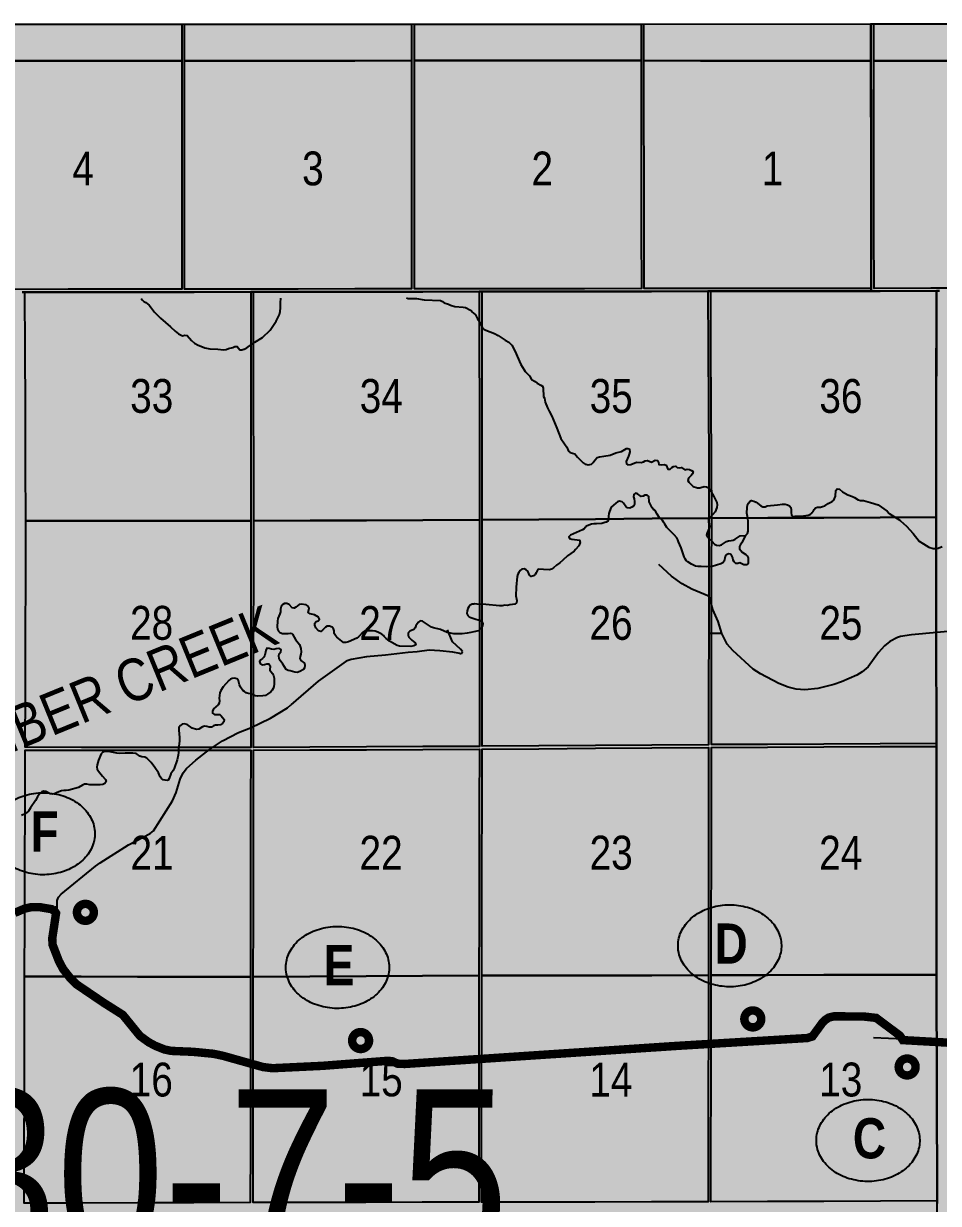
# Model space of a CAD drawing. Extents: x 639460 to 650829, y 5702863 to 5715975.
# Drawn here: x 645636.7 to 645853.1, y 5712644.2 to 5712923.3 of the extents above; entities that cross this region are included whole.
import ezdxf
from ezdxf.enums import TextEntityAlignment as Align

# ---------------------------------------------------------------- set-up
doc = ezdxf.new("R2010")
doc.units = 0
doc.header["$LTSCALE"] = 5
doc.linetypes.add('DASHED2', pattern=[9.525, 6.35, -3.175])
for name, color, linetype in [('P-PROPOSED', 10, 'Continuous'), ('Quarters', 8, 'Continuous'), ('RoadSeg', 57, 'DASHED2'), ('ROUTE MAP BUBBLES', 7, 'Continuous'), ('ROUTE MAP DOTS', 7, 'Continuous'), ('T-WATER', 160, 'Continuous'), ('T-WATER-T', 170, 'Continuous')]:
    doc.layers.add(name, color=color, linetype=linetype)
doc.layers.add('ROUTE-MAP-BACKGROUND-H', color=7, linetype='Continuous', true_color=0xf0ebff)
doc.styles.add('120', font='ARIALN.TTF', dxfattribs={"height": 13})
doc.styles.add('BOLD', font='ARIALNB.TTF')
doc.styles.add('TXT', font='ARIALN.TTF', dxfattribs={"height": 0.2})

# ---------------------------------------------------------------- blocks, each defined once
blk = doc.blocks.new('AA')
at = {"const_width": 4}
blk.add_lwpolyline([(-1, 0, 1), (1, 0, 1)], format="xyb", close=True, dxfattribs=at)
blk.add_circle((0, 0), 2)
blk = doc.blocks.new('Route_Letters')
h = blk.add_hatch(color=255)
h.dxf.hatch_style = 1
edge = h.paths.add_edge_path()
edge.add_ellipse((-0.12, 0.46), major_axis=(-11.97, 0), ratio=0.789318, start_angle=0, end_angle=360)
at = {"color": 5}
blk.add_open_spline([(-12.34, 0.46), (-12.34, -0.25), (-12.24, -0.97), (-11.72, -2.79), (-11.14, -3.88), (-9.56, -5.81), (-8.54, -6.66), (-6.22, -8.02), (-4.9, -8.54), (-2.12, -9.17), (-0.66, -9.3), (2.22, -9.13), (3.64, -8.84), (6.27, -7.89), (7.48, -7.22), (9.54, -5.6), (10.38, -4.64), (11.6, -2.54), (11.97, -1.4), (12.18, 0.91), (12.02, 2.08), (11.2, 4.3), (10.54, 5.35), (8.8, 7.2), (7.72, 7.99), (5.29, 9.24), (3.93, 9.68), (1.11, 10.18), (-0.35, 10.23), (-3.22, 9.91), (-4.61, 9.55), (-7.16, 8.47), (-8.32, 7.75), (-10.24, 6.02), (-11, 5.02), (-12.05, 2.86), (-12.32, 1.7), (-12.34, 0.52), (-12.34, 0.49), (-12.34, 0.46)], degree=3, knots=[0, 0, 0, 0, 0.219529, 0.219529, 0.575727, 0.575727, 0.931924, 0.931924, 1.288121, 1.288121, 1.644318, 1.644318, 2.000515, 2.000515, 2.356712, 2.356712, 2.712909, 2.712909, 3.069107, 3.069107, 3.425304, 3.425304, 3.781501, 3.781501, 4.137698, 4.137698, 4.493895, 4.493895, 4.850092, 4.850092, 5.20629, 5.20629, 5.562487, 5.562487, 5.918684, 5.918684, 6.274881, 6.274881, 6.283185, 6.283185, 6.283185, 6.283185], dxfattribs=at)
at = {"color": 14, "style": 'BOLD'}
blk.add_attdef('A', text='', height=9.5, dxfattribs=at).set_placement((0.22, 0.98), align=Align.MIDDLE)

msp = doc.modelspace()

# ---------------------------------------------------------------- hatches: boundary and pattern name
at = {"layer": 'ROUTE-MAP-BACKGROUND-H'}
h = msp.add_hatch(color=256, dxfattribs=at)
h.dxf.hatch_style = 1
h.paths.add_polyline_path([(644722.08, 5712923.1), (644716.33, 5711989.96), (646823.87, 5711989.96), (646818.02, 5712923.32)])

# ---------------------------------------------------------------- linework, layer by layer
at = {"layer": 'P-PROPOSED', "color": 90, "const_width": 2, "flags": 128}
msp.add_lwpolyline([(645862.68, 5712681.77), (645844.69, 5712682.79), (645843.99, 5712683.85), (645838.38, 5712688.04), (645835.66, 5712688.35), (645828.46, 5712688.43), (645827.19, 5712688.13), (645826.41, 5712687.62), (645825.62, 5712686.84), (645823.29, 5712683.65), (645822.08, 5712683.28), (645791.05, 5712681.41), (645726.79, 5712677.14), (645725.13, 5712677.22), (645723.88, 5712677.79), (645722.82, 5712677.89), (645707.33, 5712676.7), (645695.58, 5712676.14), (645693.33, 5712676.41), (645683.81, 5712679.08), (645681.59, 5712679.55), (645676.74, 5712680.02), (645671.55, 5712680.24), (645669.96, 5712680.58), (645667.79, 5712681.45), (645666.25, 5712682.29), (645664.19, 5712683.78), (645660.36, 5712688.49), (645660.14, 5712688.76), (645655.56, 5712691.66), (645649.25, 5712695.94), (645647.76, 5712697.38), (645646.02, 5712699.6), (645645.01, 5712701.49), (645643.53, 5712705.33), (645643.44, 5712706.83), (645644.34, 5712712.81), (645644.02, 5712713.28), (645643.3, 5712713.77), (645640.48, 5712714.25), (645638.45, 5712714.24), (645636.88, 5712713.89), (645634.55, 5712712.89)], dxfattribs=at)
at = {"layer": 'Quarters'}
for points in [[(645510.9, 5712923.18), (645837.14, 5712923.22), (645837.15, 5712914.52), (645837.17, 5712887.74), (645837.2, 5712860.66), (645837.2, 5712860.03), (645837.2, 5712860.03), (645825.96, 5712860.01), (645799.24, 5712859.97), (645798.58, 5712859.97), (645771.86, 5712859.93), (645745.15, 5712859.89), (645744.48, 5712859.89), (645717.77, 5712859.85), (645691.05, 5712859.81), (645690.39, 5712859.81), (645663.67, 5712859.77), (645636.96, 5712859.73), (645636.29, 5712859.73)], [(645853.34, 5712860.06), (645852.67, 5712860.05), (645837.2, 5712860.03), (645837.2, 5712860.66), (645837.17, 5712887.74), (645837.15, 5712914.52), (645837.14, 5712923.22), (646163.5, 5712923.25)], [(645636.29, 5712859.73), (645636.96, 5712859.73), (645663.67, 5712859.77), (645690.39, 5712859.81), (645691.05, 5712859.81), (645717.77, 5712859.85), (645744.48, 5712859.89), (645745.15, 5712859.89), (645771.86, 5712859.93), (645798.58, 5712859.97), (645799.24, 5712859.97), (645825.96, 5712860.01), (645837.2, 5712860.03), (645852.67, 5712860.05), (645852.61, 5712833.13), (645852.56, 5712806.5), (645852.59, 5712779.75), (645852.63, 5712752.97), (645852.63, 5712752.3), (645852.65, 5712725.28), (645852.67, 5712698.27), (645852.72, 5712671.52), (645852.78, 5712644.76), (645852.78, 5712644.09)], [(645853.35, 5712536.34), (645852.68, 5712536.34), (645852.68, 5712537.01), (645852.7, 5712563.78), (645852.72, 5712590.55), (645852.75, 5712617.32), (645852.78, 5712644.09), (645852.78, 5712644.76), (645852.72, 5712671.52), (645852.67, 5712698.27), (645852.65, 5712725.28), (645852.63, 5712752.3), (645852.63, 5712752.97), (645852.59, 5712779.75), (645852.56, 5712806.5), (645852.61, 5712833.13), (645852.67, 5712860.05), (645853.34, 5712860.06)]]:
    msp.add_lwpolyline(points, dxfattribs=at)
for points in [[(645633.79, 5712914.54), (645620.36, 5712914.55), (645620.36, 5712923.19), (645674.07, 5712923.2), (645674.07, 5712914.52), (645660.64, 5712914.52), (645647.22, 5712914.53), (645633.79, 5712914.54)], [(645688.17, 5712914.52), (645674.74, 5712914.52), (645674.74, 5712923.2), (645728.46, 5712923.2), (645728.46, 5712914.55), (645715.03, 5712914.54), (645701.6, 5712914.53), (645688.17, 5712914.52)], [(645742.53, 5712914.55), (645729.13, 5712914.55), (645729.13, 5712923.2), (645782.74, 5712923.21), (645782.75, 5712914.55), (645769.34, 5712914.55), (645755.94, 5712914.55), (645742.53, 5712914.55)], [(645796.85, 5712914.54), (645783.42, 5712914.55), (645783.41, 5712923.21), (645837.14, 5712923.22), (645837.15, 5712914.52), (645823.71, 5712914.52), (645810.28, 5712914.53), (645796.85, 5712914.54)], [(645851.21, 5712914.52), (645837.82, 5712914.52), (645837.81, 5712923.22), (645891.38, 5712923.22), (645891.38, 5712914.53), (645877.99, 5712914.52), (645864.6, 5712914.52), (645851.21, 5712914.52)], [(645633.81, 5712860.43), (645620.39, 5712860.41), (645620.38, 5712874.07), (645620.38, 5712887.73), (645620.37, 5712901.14), (645620.36, 5712914.55), (645633.79, 5712914.54), (645647.22, 5712914.53), (645660.64, 5712914.52), (645674.07, 5712914.52), (645674.07, 5712901.11), (645674.08, 5712887.7), (645674.08, 5712874.09), (645674.09, 5712860.47), (645660.66, 5712860.46), (645647.24, 5712860.44), (645633.81, 5712860.43)], [(645688.19, 5712860.49), (645674.76, 5712860.47), (645674.75, 5712874.09), (645674.75, 5712887.7), (645674.74, 5712901.11), (645674.74, 5712914.52), (645688.17, 5712914.52), (645701.6, 5712914.53), (645715.03, 5712914.54), (645728.46, 5712914.55), (645728.46, 5712901.14), (645728.46, 5712887.73), (645728.46, 5712874.13), (645728.46, 5712860.54), (645715.04, 5712860.52), (645701.61, 5712860.51), (645688.19, 5712860.49)], [(645742.56, 5712860.55), (645729.13, 5712860.54), (645729.13, 5712874.13), (645729.13, 5712887.73), (645729.13, 5712901.14), (645729.13, 5712914.55), (645742.53, 5712914.55), (645755.94, 5712914.55), (645769.34, 5712914.55), (645782.75, 5712914.55), (645782.77, 5712901.14), (645782.79, 5712887.74), (645782.81, 5712874.17), (645782.83, 5712860.6), (645769.41, 5712860.58), (645755.98, 5712860.57), (645742.56, 5712860.55)], [(645796.93, 5712860.62), (645783.5, 5712860.6), (645783.48, 5712874.17), (645783.46, 5712887.74), (645783.44, 5712901.14), (645783.42, 5712914.55), (645796.85, 5712914.54), (645810.28, 5712914.53), (645823.71, 5712914.52), (645837.15, 5712914.52), (645837.16, 5712901.13), (645837.17, 5712887.74), (645837.19, 5712874.2), (645837.2, 5712860.66), (645823.78, 5712860.65), (645810.35, 5712860.63), (645796.93, 5712860.62)], [(645851.31, 5712860.68), (645837.87, 5712860.66), (645837.86, 5712874.2), (645837.84, 5712887.74), (645837.83, 5712901.13), (645837.82, 5712914.52), (645851.21, 5712914.52), (645864.6, 5712914.52), (645877.99, 5712914.52), (645891.38, 5712914.53), (645891.44, 5712901.15), (645891.5, 5712887.77), (645891.55, 5712874.25), (645891.61, 5712860.72), (645878.18, 5712860.71), (645864.74, 5712860.69), (645851.31, 5712860.68)], [(645650.52, 5712805.64), (645637.21, 5712805.64), (645637.15, 5712819.03), (645637.09, 5712832.43), (645637.02, 5712846.08), (645636.96, 5712859.73), (645650.32, 5712859.75), (645663.67, 5712859.77), (645677.03, 5712859.79), (645690.39, 5712859.81), (645690.4, 5712846.13), (645690.41, 5712832.45), (645690.43, 5712819.05), (645690.44, 5712805.65), (645677.13, 5712805.65), (645663.83, 5712805.64), (645650.52, 5712805.64)], [(645704.46, 5712805.71), (645691.11, 5712805.65), (645691.1, 5712819.05), (645691.08, 5712832.45), (645691.07, 5712846.13), (645691.05, 5712859.81), (645704.41, 5712859.83), (645717.77, 5712859.85), (645731.12, 5712859.87), (645744.48, 5712859.89), (645744.48, 5712846.28), (645744.49, 5712832.66), (645744.49, 5712819.27), (645744.5, 5712805.87), (645731.15, 5712805.82), (645717.8, 5712805.76), (645704.46, 5712805.71)], [(645758.58, 5712805.98), (645745.16, 5712805.88), (645745.16, 5712819.27), (645745.16, 5712832.67), (645745.15, 5712846.28), (645745.15, 5712859.89), (645758.51, 5712859.91), (645771.86, 5712859.93), (645785.22, 5712859.95), (645798.58, 5712859.97), (645798.63, 5712846.47), (645798.69, 5712832.96), (645798.75, 5712819.63), (645798.81, 5712806.3), (645785.4, 5712806.19), (645771.99, 5712806.09), (645758.58, 5712805.98)], [(645812.75, 5712806.35), (645799.48, 5712806.3), (645799.42, 5712819.63), (645799.36, 5712832.96), (645799.3, 5712846.47), (645799.24, 5712859.97), (645812.6, 5712859.99), (645825.96, 5712860.01), (645839.31, 5712860.03), (645852.67, 5712860.05), (645852.64, 5712846.59), (645852.61, 5712833.13), (645852.59, 5712819.82), (645852.56, 5712806.5), (645839.29, 5712806.45), (645826.02, 5712806.4), (645812.75, 5712806.35)], [(645650.38, 5712752.06), (645637.05, 5712752.07), (645637.09, 5712765.46), (645637.13, 5712778.86), (645637.17, 5712792.25), (645637.21, 5712805.64), (645650.52, 5712805.64), (645663.83, 5712805.64), (645677.13, 5712805.65), (645690.44, 5712805.65), (645690.43, 5712792.25), (645690.41, 5712778.84), (645690.4, 5712765.44), (645690.39, 5712752.04), (645677.05, 5712752.05), (645663.72, 5712752.06), (645650.38, 5712752.06)], [(645704.42, 5712752.11), (645691.06, 5712752.04), (645691.07, 5712765.45), (645691.08, 5712778.85), (645691.1, 5712792.25), (645691.11, 5712805.65), (645704.46, 5712805.71), (645717.8, 5712805.76), (645731.15, 5712805.82), (645744.5, 5712805.87), (645744.5, 5712792.48), (645744.5, 5712779.09), (645744.51, 5712765.69), (645744.51, 5712752.3), (645731.15, 5712752.24), (645717.78, 5712752.17), (645704.42, 5712752.11)], [(645758.57, 5712752.4), (645745.18, 5712752.31), (645745.18, 5712765.7), (645745.17, 5712779.09), (645745.17, 5712792.49), (645745.16, 5712805.88), (645758.58, 5712805.98), (645771.99, 5712806.09), (645785.4, 5712806.19), (645798.81, 5712806.3), (645798.78, 5712792.97), (645798.75, 5712779.64), (645798.74, 5712766.16), (645798.73, 5712752.69), (645785.34, 5712752.59), (645771.95, 5712752.5), (645758.57, 5712752.4)], [(645812.7, 5712752.76), (645799.4, 5712752.7), (645799.41, 5712766.17), (645799.41, 5712779.64), (645799.45, 5712792.97), (645799.48, 5712806.3), (645812.75, 5712806.35), (645826.02, 5712806.4), (645839.29, 5712806.45), (645852.56, 5712806.5), (645852.58, 5712793.13), (645852.59, 5712779.75), (645852.61, 5712766.36), (645852.63, 5712752.97), (645839.32, 5712752.9), (645826.01, 5712752.83), (645812.7, 5712752.76)], [(645650.25, 5712697.81), (645636.89, 5712697.83), (645636.93, 5712711.22), (645636.97, 5712724.61), (645637.01, 5712738.01), (645637.05, 5712751.4), (645650.38, 5712751.39), (645663.72, 5712751.39), (645677.05, 5712751.38), (645690.39, 5712751.37), (645690.37, 5712737.97), (645690.36, 5712724.57), (645690.35, 5712711.17), (645690.33, 5712697.77), (645676.97, 5712697.78), (645663.61, 5712697.8), (645650.25, 5712697.81)], [(645704.35, 5712697.84), (645691, 5712697.77), (645691.02, 5712711.17), (645691.03, 5712724.57), (645691.04, 5712737.97), (645691.06, 5712751.37), (645704.42, 5712751.44), (645717.78, 5712751.5), (645731.15, 5712751.57), (645744.51, 5712751.63), (645744.48, 5712738.24), (645744.45, 5712724.84), (645744.42, 5712711.45), (645744.38, 5712698.06), (645731.04, 5712697.98), (645717.69, 5712697.91), (645704.35, 5712697.84)], [(645758.46, 5712698.08), (645745.05, 5712698.06), (645745.09, 5712711.45), (645745.12, 5712724.85), (645745.15, 5712738.24), (645745.18, 5712751.64), (645758.57, 5712751.73), (645771.95, 5712751.83), (645785.34, 5712751.93), (645798.73, 5712752.02), (645798.72, 5712738.55), (645798.71, 5712725.08), (645798.7, 5712711.6), (645798.69, 5712698.13), (645785.28, 5712698.11), (645771.87, 5712698.1), (645758.46, 5712698.08)], [(645812.68, 5712698.17), (645799.36, 5712698.13), (645799.37, 5712711.61), (645799.38, 5712725.08), (645799.39, 5712738.55), (645799.4, 5712752.03), (645812.7, 5712752.09), (645826.01, 5712752.16), (645839.32, 5712752.23), (645852.63, 5712752.3), (645852.64, 5712738.79), (645852.65, 5712725.28), (645852.66, 5712711.78), (645852.67, 5712698.27), (645839.34, 5712698.23), (645826.01, 5712698.2), (645812.68, 5712698.17)], [(645704.31, 5712644.37), (645690.97, 5712644.34), (645690.98, 5712657.7), (645690.98, 5712671.06), (645690.99, 5712684.41), (645691, 5712697.77), (645704.35, 5712697.84), (645717.69, 5712697.91), (645731.04, 5712697.98), (645744.38, 5712698.06), (645744.38, 5712684.65), (645744.37, 5712671.25), (645744.36, 5712657.85), (645744.35, 5712644.45), (645731, 5712644.42), (645717.66, 5712644.39), (645704.31, 5712644.37)], [(645758.41, 5712644.46), (645745.02, 5712644.45), (645745.03, 5712657.85), (645745.04, 5712671.25), (645745.05, 5712684.66), (645745.05, 5712698.06), (645758.46, 5712698.08), (645771.87, 5712698.1), (645785.28, 5712698.11), (645798.69, 5712698.13), (645798.67, 5712684.72), (645798.65, 5712671.31), (645798.62, 5712657.91), (645798.6, 5712644.5), (645785.21, 5712644.49), (645771.81, 5712644.47), (645758.41, 5712644.46)], [(645812.65, 5712644.57), (645799.27, 5712644.5), (645799.29, 5712657.91), (645799.31, 5712671.32), (645799.34, 5712684.73), (645799.36, 5712698.13), (645812.68, 5712698.17), (645826.01, 5712698.2), (645839.34, 5712698.23), (645852.67, 5712698.27), (645852.69, 5712684.89), (645852.72, 5712671.52), (645852.75, 5712658.14), (645852.78, 5712644.76), (645839.41, 5712644.7), (645826.03, 5712644.63), (645812.65, 5712644.57)], [(645650.17, 5712644.24), (645636.79, 5712644.21), (645636.81, 5712657.62), (645636.84, 5712671.02), (645636.86, 5712684.42), (645636.89, 5712697.83), (645650.25, 5712697.81), (645663.61, 5712697.8), (645676.97, 5712697.78), (645690.33, 5712697.77), (645690.32, 5712684.41), (645690.32, 5712671.05), (645690.31, 5712657.7), (645690.3, 5712644.34), (645676.92, 5712644.31), (645663.54, 5712644.28), (645650.17, 5712644.24)]]:
    msp.add_lwpolyline(points, close=True, dxfattribs=at)
at = {"layer": 'RoadSeg'}
for p, q in [((645801.9, 5712779), (645798.67, 5712779.03)), ((645643.47, 5712713.99), (645644.62, 5712714.46)), ((645644.51, 5712713.03), (645644.62, 5712714.46)), ((645844.86, 5712683.01), (645844.16, 5712684.07)), ((645844.86, 5712683.01), (645837.71, 5712683.29))]:
    msp.add_line(p, q, dxfattribs=at)
for points in [[(645801.9, 5712779), (645800.98, 5712781.86), (645799.76, 5712784.69), (645798.94, 5712787.55), (645798.56, 5712787.89), (645794.8, 5712789.53), (645792.44, 5712790.77), (645789.99, 5712792.54), (645786.98, 5712795.29)], [(645739.86, 5712774.28), (645740.09, 5712774.23), (645740.46, 5712774.35), (645740.51, 5712774.71), (645740.06, 5712775.33), (645738.14, 5712777.05), (645736.99, 5712779.84)], [(645858.75, 5712779.79), (645846.76, 5712778.67), (645844.15, 5712778.28), (645843.41, 5712778.07), (645841.65, 5712777.09), (645840.36, 5712776.09), (645838.94, 5712774.47), (645836.48, 5712771.14), (645835.08, 5712769.91), (645833.83, 5712769.15), (645830.21, 5712767.56), (645828.36, 5712766.91), (645824.61, 5712766.02), (645821.47, 5712765.68), (645819.47, 5712765.83), (645817.55, 5712766.29), (645815.35, 5712767.19), (645810.98, 5712769.48), (645809.28, 5712770.59), (645804.45, 5712775), (645803.16, 5712776.47), (645801.9, 5712779)], [(645739.86, 5712774.28), (645738.24, 5712774.61), (645735.15, 5712774.87), (645732.6, 5712775.03), (645729.78, 5712774.66), (645727.64, 5712774.49), (645722.29, 5712773.91), (645717.82, 5712773.5), (645714.14, 5712772.88), (645712.99, 5712772.44), (645706.39, 5712767.7), (645699.87, 5712762.1)], [(645644.62, 5712714.46), (645644.63, 5712715.79), (645644.95, 5712716.64), (645645.54, 5712717.36), (645653.69, 5712723.95), (645654.78, 5712724.76), (645661.5, 5712728.99), (645666.64, 5712731.71), (645667.36, 5712732.29), (645671.93, 5712739.42), (645672.75, 5712741.36), (645673.67, 5712744.5), (645674.45, 5712746.04), (645675.18, 5712747.02), (645677.44, 5712749.05), (645680.61, 5712751.59), (645683.7, 5712753.6), (645687.52, 5712755.56), (645690.32, 5712756.68), (645695.08, 5712758.97), (645699.11, 5712761.45), (645699.87, 5712762.1)], [(645609.82, 5712709.1), (645612.09, 5712710.53), (645615.85, 5712713.75), (645616.66, 5712714.1), (645617.5, 5712714.24), (645619.12, 5712714.03), (645622.35, 5712712.67), (645624.99, 5712711.92), (645626.66, 5712712.11), (645628.62, 5712712.85), (645630.19, 5712713.24), (645632.68, 5712712.84), (645634.72, 5712713.11), (645637.05, 5712714.11), (645638.62, 5712714.46), (645640.66, 5712714.47), (645643.47, 5712713.99)], [(645644.51, 5712713.03), (645644.19, 5712713.5), (645643.47, 5712713.99)], [(645660.53, 5712688.71), (645660.31, 5712688.98), (645655.73, 5712691.88), (645649.42, 5712696.16), (645647.93, 5712697.6), (645646.2, 5712699.82), (645645.18, 5712701.71), (645643.7, 5712705.55), (645643.61, 5712707.06), (645644.51, 5712713.03)], [(645844.16, 5712684.07), (645838.55, 5712688.26), (645835.83, 5712688.57), (645828.63, 5712688.65), (645827.36, 5712688.35), (645826.58, 5712687.84), (645825.79, 5712687.06), (645823.46, 5712683.87), (645822.25, 5712683.5), (645791.22, 5712681.63), (645726.97, 5712677.36), (645725.3, 5712677.44), (645724.05, 5712678.01), (645722.99, 5712678.11), (645707.5, 5712676.93), (645695.76, 5712676.37), (645693.5, 5712676.63), (645683.98, 5712679.3), (645681.76, 5712679.77), (645676.91, 5712680.24), (645671.72, 5712680.46), (645670.13, 5712680.8), (645667.96, 5712681.67), (645666.42, 5712682.51), (645664.36, 5712684), (645660.53, 5712688.71)], [(645868.17, 5712681.84), (645862.85, 5712682), (645844.86, 5712683.01)]]:
    msp.add_lwpolyline(points, dxfattribs=at)
at = {"layer": 'T-WATER', "linetype": 'Continuous'}
for points in [[(645664.5, 5712858.27), (645664.78, 5712857.91), (645665.14, 5712857.57), (645665.55, 5712857.29), (645666.36, 5712856.7), (645666.72, 5712856.31), (645667.65, 5712855.04), (645669.03, 5712853.62), (645671.45, 5712851.57), (645672.53, 5712850.51), (645673.34, 5712849.92), (645674.27, 5712849.47), (645674.79, 5712849.6), (645675.33, 5712849.54), (645676.35, 5712848.34), (645677.07, 5712847.66), (645677.94, 5712847.19), (645679.01, 5712846.82), (645679.57, 5712846.63), (645680.69, 5712846.38), (645682.64, 5712846.31), (645683.94, 5712846.14), (645684.57, 5712846.18), (645685.13, 5712846.4), (645686.14, 5712846.69), (645686.64, 5712846.9), (645687.19, 5712846.9), (645687.84, 5712846.11), (645688.33, 5712846.15), (645688.81, 5712846.25), (645688.84, 5712846.26), (645689.47, 5712846.63), (645689.79, 5712846.81), (645691.38, 5712847.95), (645693.16, 5712849.06), (645694.97, 5712850.75), (645696.46, 5712852.88), (645697.19, 5712854.49), (645697.38, 5712855.2), (645697.44, 5712856.04), (645697.42, 5712857.22), (645697.52, 5712858.35)], [(645727.26, 5712858.43), (645727.64, 5712858.29), (645728.18, 5712858.25), (645728.86, 5712858.3), (645729.66, 5712858.27), (645731.42, 5712857.92), (645735.3, 5712857.77), (645735.78, 5712857.56), (645736.15, 5712857.26), (645737.21, 5712856.96), (645737.66, 5712856.72), (645738.69, 5712856.39), (645740.64, 5712856.24), (645741.2, 5712856.1), (645742.4, 5712855.49), (645742.57, 5712855.4), (645742.87, 5712855.02), (645743.06, 5712854.85), (645743.6, 5712854.38), (645744.02, 5712853.48), (645744.61, 5712852.69), (645745.02, 5712851.77), (645745.27, 5712851.35), (645745.59, 5712850.99), (645746.04, 5712850.74), (645748.05, 5712849.98), (645748.96, 5712849.53), (645750.61, 5712848.42), (645751.48, 5712847.9), (645752.15, 5712847.22), (645752.87, 5712845.91), (645754.32, 5712842.64), (645755.07, 5712841.35), (645755.37, 5712840.97), (645756.36, 5712839.95), (645756.84, 5712839.1), (645757.68, 5712838.61), (645758.18, 5712838.24), (645759.02, 5712837.8), (645759.42, 5712837.5), (645759.63, 5712837.04), (645759.66, 5712835.09), (645759.94, 5712834.68), (645760.05, 5712833.73), (645760.6, 5712832.36), (645761, 5712831.62), (645761.67, 5712830.4), (645762.03, 5712829.46), (645762.82, 5712827.55), (645763.81, 5712825.13), (645764.65, 5712823.89), (645765.22, 5712823.11), (645765.61, 5712822.15), (645765.96, 5712821.82), (645766.55, 5712821.7), (645767.05, 5712821.49), (645767.7, 5712820.76), (645768.6, 5712819.88), (645769.08, 5712819.37), (645769.54, 5712819.06), (645769.67, 5712819.03), (645770.21, 5712818.9), (645770.99, 5712819.04), (645771.41, 5712819.48), (645771.78, 5712820.03), (645772.38, 5712820.65), (645772.91, 5712820.82), (645773.96, 5712820.95), (645775.44, 5712821.17), (645776.77, 5712821.78), (645778.13, 5712822.08), (645779.3, 5712822.76), (645779.64, 5712822.78), (645779.94, 5712822.67), (645780.05, 5712822.5), (645780.09, 5712821.97), (645779.97, 5712821.41), (645779.79, 5712820.98), (645779.25, 5712819.68), (645779.28, 5712819.15), (645779.61, 5712818.93), (645780.37, 5712818.98), (645781.71, 5712819.57), (645782.77, 5712819.48), (645783.31, 5712819.6), (645783.74, 5712819.84), (645784.29, 5712819.94), (645785.24, 5712819.55), (645786.07, 5712820.04), (645786.62, 5712819.91), (645786.86, 5712819.5), (645786.98, 5712818.96), (645787.61, 5712818.92), (645788.21, 5712818.97), (645788.7, 5712818.82), (645789.09, 5712817.89), (645789.65, 5712817.92), (645790, 5712818.25), (645790.41, 5712818.53), (645790.96, 5712818.6), (645791.31, 5712818.28), (645791.79, 5712818.17), (645792.31, 5712818.31), (645793.13, 5712817.75), (645793.65, 5712817.88), (645794.22, 5712817.8), (645794.7, 5712817.59), (645795.07, 5712817.3), (645794.94, 5712816.79), (645794.63, 5712816.4), (645794.26, 5712816.1), (645793.94, 5712815.74), (645793.82, 5712815.2), (645794.04, 5712814.77), (645795.07, 5712813.82), (645796.07, 5712813.48), (645796.25, 5712813.47), (645796.63, 5712813.44), (645796.91, 5712813.53), (645797.65, 5712813.77), (645798.24, 5712813.68), (645798.68, 5712813.44), (645798.99, 5712813.08), (645799.25, 5712812.67), (645799.99, 5712811.38), (645800.66, 5712810.01), (645800.74, 5712809.42), (645800.69, 5712808.78), (645800.31, 5712807.78), (645799.66, 5712807.07), (645798.73, 5712805.93), (645798.67, 5712805.44), (645798.67, 5712805.35), (645798.89, 5712804.92), (645798.94, 5712804.33), (645798.82, 5712803.73), (645798.41, 5712802.79), (645798.24, 5712802.28), (645798.46, 5712801.83), (645798.75, 5712801.46), (645799.5, 5712800.86), (645800.16, 5712800.16), (645800.58, 5712799.91), (645801.22, 5712799.85), (645801.79, 5712799.95), (645802.96, 5712800.79), (645803.45, 5712800.95), (645804.06, 5712800.99), (645804.58, 5712801.12), (645805.03, 5712801.35), (645806.24, 5712802.13), (645807.49, 5712802.21), (645807.95, 5712802.63), (645808.08, 5712803.19), (645808.13, 5712804.51), (645808.07, 5712805.49), (645808.02, 5712806.33), (645807.8, 5712807.44), (645807.85, 5712808.78), (645807.94, 5712809.37), (645808.16, 5712809.83), (645808.48, 5712810.2), (645808.89, 5712810.44), (645809.46, 5712810.31), (645809.98, 5712810.11), (645811.06, 5712809.17), (645811.54, 5712808.95), (645812.13, 5712809.01), (645812.61, 5712809.19), (645815.03, 5712809.44), (645816.18, 5712809.6), (645816.86, 5712809.59), (645817.4, 5712809.45), (645817.85, 5712809.2), (645818.15, 5712808.81), (645818.24, 5712808.26), (645818.25, 5712807.62), (645818.34, 5712807.03), (645818.68, 5712806.69), (645819.25, 5712806.79), (645821.15, 5712806.86), (645822.28, 5712807.02), (645822.79, 5712807.17), (645823.17, 5712807.49), (645823.26, 5712807.61), (645823.45, 5712807.9), (645823.68, 5712808.38), (645824.02, 5712808.72), (645824.53, 5712808.87), (645825.18, 5712808.9), (645825.72, 5712809.04), (645826.23, 5712809.23), (645827.05, 5712809.74), (645827.97, 5712810.2), (645828.33, 5712810.54), (645828.73, 5712811.53), (645828.82, 5712812.83), (645829.13, 5712813.22), (645829.67, 5712813.16), (645830.43, 5712812.56), (645831.71, 5712811.78), (645832.75, 5712811.41), (645833.24, 5712811.17), (645834.11, 5712810.63), (645834.7, 5712810.5), (645835.37, 5712810.46), (645835.96, 5712810.34), (645837, 5712809.96), (645838.86, 5712809.45), (645840.95, 5712807.92), (645841.46, 5712807.41), (645843.99, 5712805.78), (645844.11, 5712805.67), (645845.54, 5712804.37), (645847.12, 5712802.65), (645848.56, 5712800.86), (645849.58, 5712800.23), (645850.24, 5712799.82), (645850.84, 5712799.45), (645851.84, 5712799.14), (645852.47, 5712799.11), (645853.01, 5712799.2), (645854, 5712799.56)], [(645807.49, 5712802.21), (645807.06, 5712801.46), (645806.58, 5712800.49), (645806.28, 5712800.07), (645806.06, 5712799.59), (645806.05, 5712799.01), (645806.32, 5712798.61), (645806.65, 5712798.26), (645807.54, 5712797.73), (645807.88, 5712797.39), (645808.06, 5712796.89), (645808.09, 5712796.26), (645808.06, 5712795.6), (645807.7, 5712795.25), (645807.06, 5712795.28), (645806.14, 5712795.72), (645805.68, 5712795.53), (645805.14, 5712795.59), (645804.8, 5712795.93), (645804.57, 5712796.39), (645804.44, 5712796.94), (645804.24, 5712797.39), (645803.94, 5712797.77), (645803.43, 5712797.83), (645802.99, 5712797.61), (645802.66, 5712797.24), (645802.38, 5712796.11), (645802.09, 5712795.72), (645801.64, 5712795.48), (645799.55, 5712794.89), (645798.34, 5712794.78), (645796.95, 5712794.83), (645796.28, 5712794.86), (645796.27, 5712794.86), (645795.65, 5712794.94), (645794.67, 5712795.41), (645793.81, 5712795.99), (645793.45, 5712796.31), (645793.17, 5712796.7), (645792.93, 5712797.17), (645792.23, 5712799.25), (645791.63, 5712800.68), (645791.46, 5712801.18), (645791.23, 5712801.61), (645790.59, 5712802.35), (645788.88, 5712804.05), (645788.35, 5712804.87), (645788.04, 5712805.36), (645787.82, 5712805.7), (645787.11, 5712806.4), (645786.56, 5712807.2), (645786.06, 5712808.07), (645785.69, 5712808.37), (645785.39, 5712808.77), (645785.16, 5712809.23), (645784.87, 5712809.66), (645784.66, 5712810.14), (645784.6, 5712811.4), (645784.22, 5712811.7), (645783.66, 5712811.76), (645783.28, 5712811.48), (645782.77, 5712811.45), (645781.95, 5712812.01), (645781.46, 5712812.19), (645781.07, 5712811.92), (645781, 5712811.36), (645781.14, 5712810.84), (645781.21, 5712810.24), (645781.2, 5712809.58), (645780.95, 5712809.15), (645780.55, 5712808.88), (645780.08, 5712808.67), (645779.52, 5712808.71), (645779.17, 5712809.03), (645778.62, 5712809.86), (645778.25, 5712810.16), (645777.67, 5712810.31), (645777.18, 5712810.15), (645776.77, 5712809.87), (645775.7, 5712808.88), (645775.27, 5712807.9), (645775.11, 5712807.38), (645775.03, 5712806.76), (645775.06, 5712806.14), (645774.9, 5712805.59), (645774.5, 5712805.35), (645774.15, 5712805.23), (645773.48, 5712805), (645772.22, 5712804.94), (645771.55, 5712804.95), (645770.99, 5712804.86), (645769.98, 5712804.48), (645769.72, 5712804.28), (645769.58, 5712804.18), (645769.28, 5712803.8), (645768.91, 5712803.52), (645767.49, 5712802.9), (645766.07, 5712802.23), (645765.68, 5712801.89), (645765.8, 5712801.44), (645766.36, 5712801.31), (645767.62, 5712801.18), (645768.21, 5712801.09), (645768.38, 5712800.57), (645768, 5712799.75), (645767.28, 5712798.84), (645766.94, 5712798.49), (645765.32, 5712797.36), (645764.28, 5712796.35), (645763.54, 5712795.69), (645762.72, 5712795.19), (645762.01, 5712794.5), (645761.6, 5712794.23), (645761.07, 5712794.09), (645759.71, 5712794.14), (645758.47, 5712794.25), (645758.19, 5712793.85), (645757.97, 5712793.36), (645757.69, 5712792.93), (645757.29, 5712792.62), (645756.73, 5712792.52), (645756.32, 5712792.79), (645755.95, 5712793.77), (645755.6, 5712794.1), (645755.09, 5712794.28), (645754.54, 5712794.2), (645754.16, 5712793.87), (645753.85, 5712793.47), (645753.6, 5712793.02), (645753.48, 5712792.46), (645753.21, 5712789.93), (645753.12, 5712787.92), (645753.34, 5712786.81), (645753.25, 5712786.28), (645752.88, 5712785.98), (645752.34, 5712785.83), (645751.71, 5712785.77), (645751.17, 5712785.64), (645750.49, 5712785.67), (645749.92, 5712785.58), (645749.29, 5712785.56), (645746.04, 5712785.83), (645744.01, 5712785.91), (645743.39, 5712786.01), (645743.16, 5712785.98), (645742.8, 5712785.93), (645742.5, 5712785.76), (645742.36, 5712785.68), (645742.02, 5712785.32), (645741.77, 5712784.88), (645741.61, 5712784.34), (645741.56, 5712783.71), (645741.78, 5712783.27), (645742.1, 5712782.94), (645742.5, 5712782.8), (645743.17, 5712782.56), (645743.63, 5712782.4), (645744.19, 5712782.26), (645744.68, 5712782.06), (645745.09, 5712781.79), (645745.35, 5712781.39), (645745.24, 5712780.82), (645744.97, 5712780.37), (645744.33, 5712779.66), (645743.17, 5712779.41), (645742.51, 5712779.26), (645741.6, 5712779.06), (645740.41, 5712778.89), (645739.08, 5712778.93), (645738.46, 5712778.89), (645736.91, 5712779.26), (645735.33, 5712779.96), (645733.62, 5712780.32), (645733.17, 5712780.52), (645731.06, 5712781.89), (645730.48, 5712781.97), (645730.09, 5712781.67), (645729.77, 5712781.3), (645729.48, 5712780.84), (645729.28, 5712780.38), (645728.99, 5712779.98), (645728.07, 5712779.52), (645727.71, 5712779.21), (645727.66, 5712779.1), (645727.65, 5712778.57), (645727.75, 5712778.32), (645727.83, 5712778.11), (645728.49, 5712777.42), (645729.27, 5712776.8), (645729.46, 5712776.34), (645728.96, 5712776.05), (645728.31, 5712775.96), (645725.58, 5712776.04), (645725.08, 5712776.15), (645723.24, 5712777.18), (645722.47, 5712777.79), (645722.01, 5712778.28), (645721.81, 5712778.49), (645721.44, 5712778.81), (645720.46, 5712779.31), (645719.87, 5712779.52), (645719.18, 5712779.63), (645717.87, 5712779.67), (645717.37, 5712779.6), (645716.92, 5712779.34), (645716.04, 5712778.38), (645715.92, 5712778.25), (645715.49, 5712777.91), (645713.57, 5712776.99), (645712.92, 5712776.85), (645712.39, 5712776.89), (645711.95, 5712777.16), (645711.59, 5712777.49), (645710.79, 5712778.13), (645710.7, 5712778.22), (645710.43, 5712778.5), (645710.18, 5712779.04), (645710.14, 5712779.64), (645710.01, 5712780.11), (645709.66, 5712780.5), (645709.01, 5712780.71), (645708.51, 5712780.7), (645708.07, 5712780.48), (645707.35, 5712779.77), (645706.95, 5712779.49), (645706.47, 5712779.67), (645705.78, 5712780.38), (645705.53, 5712780.95), (645705.55, 5712781.46), (645705.91, 5712781.84), (645706.38, 5712782), (645706.67, 5712782.42), (645706.46, 5712782.89), (645705.48, 5712783.4), (645704.43, 5712783.63), (645704.03, 5712783.95), (645704.25, 5712785), (645704.02, 5712785.44), (645703.55, 5712785.77), (645702.34, 5712785.96), (645701.85, 5712785.87), (645701.1, 5712785.23), (645700.66, 5712784.96), (645700.18, 5712785.09), (645699.51, 5712785.84), (645698.94, 5712786.11), (645698.41, 5712786.12), (645697.97, 5712785.88), (645697.62, 5712785.42), (645697.46, 5712784.76), (645697.43, 5712784.15), (645697.29, 5712783.63), (645696.81, 5712782.55), (645696.7, 5712781.9), (645696.65, 5712780.54), (645696.71, 5712780.02), (645696.96, 5712779.59), (645697.32, 5712779.23), (645697.95, 5712779.01), (645699.26, 5712779.01), (645699.75, 5712779.07), (645700.1, 5712779), (645700.25, 5712778.86), (645700.67, 5712778.16), (645701.02, 5712777.58), (645701.66, 5712776.82), (645701.94, 5712776.39), (645702.28, 5712775.42), (645702.37, 5712774.68), (645702.28, 5712774.12), (645702.09, 5712773.56), (645702.02, 5712773.06), (645702.28, 5712772.62), (645703.1, 5712772.01), (645703.24, 5712771.4), (645703.16, 5712770.9), (645702.87, 5712770.49), (645702.02, 5712770), (645701.36, 5712769.8), (645700.81, 5712769.86), (645699.72, 5712770.19), (645699.23, 5712770.27), (645698.8, 5712770.52), (645697.99, 5712771.77), (645697.38, 5712772.58), (645697.15, 5712773.12), (645697.04, 5712773.69), (645697.17, 5712774.18), (645697.52, 5712774.66), (645697.58, 5712775.15), (645697.02, 5712775.42), (645696.45, 5712775.36), (645695.84, 5712775.24), (645695.29, 5712775.28), (645694.74, 5712775.47), (645694.24, 5712775.51), (645693.96, 5712774.95), (645693.75, 5712773.86), (645693.54, 5712773.41), (645693.2, 5712773.06), (645692.81, 5712772.75), (645692.51, 5712772.37), (645692.62, 5712771.88), (645693.16, 5712771.6), (645693.7, 5712771.66), (645694.22, 5712771.84), (645694.72, 5712771.8), (645695.04, 5712771.35), (645694.89, 5712770.29), (645695.53, 5712769.52), (645695.8, 5712769.04), (645695.95, 5712768.42), (645695.95, 5712767.04), (645695.89, 5712766.47), (645695.73, 5712766), (645695.49, 5712765.57), (645695.15, 5712765.21), (645694.34, 5712764.61), (645693.87, 5712764.36), (645693.27, 5712764.22), (645691.98, 5712764.21), (645691.44, 5712764.29), (645690.39, 5712764.71), (645689.84, 5712764.8), (645689.58, 5712764.9), (645689.36, 5712764.98), (645688.91, 5712765.29), (645688.56, 5712765.54), (645687.99, 5712766.32), (645687.76, 5712766.84), (645687.47, 5712767.81), (645687.17, 5712768.24), (645686.59, 5712768.43), (645686.05, 5712768.36), (645685.58, 5712768.19), (645685.19, 5712767.88), (645683.9, 5712766.41), (645683.33, 5712765.55), (645683.11, 5712764.95), (645682.97, 5712763.68), (645682.99, 5712763.04), (645682.92, 5712762.55), (645682.66, 5712762.13), (645681.6, 5712761.16), (645681.33, 5712760.63), (645681.39, 5712760.14), (645681.82, 5712759.87), (645683.08, 5712759.83), (645683.44, 5712759.49), (645684.09, 5712758.66), (645684, 5712758.13), (645683.73, 5712757.71), (645683.28, 5712757.38), (645682.62, 5712757.32), (645682.05, 5712757.33), (645681.57, 5712757.19), (645681.11, 5712756.87), (645680.55, 5712756.83), (645679.98, 5712757.03), (645679.46, 5712757.09), (645678.98, 5712756.92), (645678.09, 5712756.4), (645677.56, 5712756.27), (645676.55, 5712756.6), (645675.36, 5712757.5), (645674.68, 5712757.6), (645674.2, 5712757.51), (645673.78, 5712757.25), (645673.42, 5712756.76), (645673.38, 5712756.16), (645673.55, 5712754.39), (645673.52, 5712753.57), (645673.36, 5712752.23), (645673.32, 5712751.52), (645673.29, 5712750.86), (645673.25, 5712750.24), (645672.99, 5712749.11), (645672.3, 5712747.04), (645672.07, 5712746.6), (645671.5, 5712745.8), (645671.12, 5712744.72), (645670.88, 5712744.29), (645670.62, 5712744.25), (645670.16, 5712744.28), (645669.68, 5712744.4), (645669.28, 5712744.71), (645668.97, 5712745.11), (645668.55, 5712746.03), (645667.7, 5712747.27), (645666.83, 5712748.44), (645665.79, 5712749.5), (645665.37, 5712749.75), (645664.63, 5712749.79), (645664.16, 5712749.94), (645663.32, 5712750.61), (645662.49, 5712750.68), (645662.14, 5712750.71), (645660.66, 5712750.69), (645659.35, 5712750.62), (645658.75, 5712750.65), (645657.9, 5712750.85), (645657.14, 5712751.02), (645655.83, 5712751.05), (645655.36, 5712750.88), (645655.33, 5712750.85), (645654.99, 5712750.52), (645654.39, 5712749.06), (645654.09, 5712747.96), (645654.02, 5712747.35), (645654.1, 5712746.86), (645654.35, 5712746.4), (645655.32, 5712745.26), (645656, 5712744.54), (645656.07, 5712744.45), (645656.17, 5712743.95), (645655.91, 5712743.52), (645655.42, 5712743.28), (645654.77, 5712743.17), (645652.34, 5712743.21), (645651.59, 5712743.33), (645651.06, 5712743.32), (645650.57, 5712743.13), (645649.68, 5712742.55), (645647.37, 5712741.91), (645646.7, 5712741.85), (645646.2, 5712741.86), (645645.62, 5712741.77), (645644.64, 5712741.36), (645644.13, 5712741.13), (645643.5, 5712741.02), (645642.97, 5712741.08), (645641.95, 5712741.58), (645641.43, 5712741.67), (645640.96, 5712741.51), (645640.58, 5712741.23), (645640.24, 5712740.86), (645639.94, 5712740.38), (645639.49, 5712739.46), (645638.33, 5712737.76), (645638.09, 5712737.33), (645637.79, 5712736.94), (645637.03, 5712736.32), (645636.14, 5712735.9)]]:
    msp.add_lwpolyline(points, dxfattribs=at)

# ---------------------------------------------------------------- block references
at = {"layer": 'ROUTE MAP BUBBLES', "xscale": 1.000525506011523, "yscale": 1.000525506011523, "zscale": 1.000525506011523}
for p, values in [((645641.41, 5712731.16), {'A': 'F'}), ((645803.84, 5712704.65), {'A': 'D'}), ((645711.06, 5712699.53), {'A': 'E'}), ((645836.57, 5712658.58), {'A': 'C'})]:
    msp.add_blockref('Route_Letters', p, dxfattribs=at).add_auto_attribs(values)
at = {"layer": 'ROUTE MAP DOTS'}
for p in [(645651.28, 5712713.02), (645809.19, 5712687.8), (645716.4, 5712682.68), (645845.71, 5712676.43)]:
    msp.add_blockref('AA', p, dxfattribs=at)

# ---------------------------------------------------------------- texts
at = {"layer": 'RoadSeg', "style": '120'}
for s, height, p in [('4', 8, (645648.2, 5712885.03)), ('3', 8, (645702.56, 5712885.05)), ('2', 8, (645756.83, 5712885.02)), ('1', 8, (645811.33, 5712885.03)), ('33', 8.004, (645661.88, 5712831.21)), ('34', 8.004, (645716.19, 5712831.21)), ('35', 8.004, (645770.6, 5712831.21)), ('36', 8.004, (645824.94, 5712831.2)), ('28', 8.004, (645661.85, 5712777.52)), ('27', 8.004, (645716.08, 5712777.48)), ('26', 8.004, (645770.55, 5712777.51)), ('25', 8.004, (645824.94, 5712777.52)), ('21', 8.004, (645661.96, 5712723.12)), ('22', 8.004, (645716.14, 5712723.12)), ('23', 8.004, (645770.58, 5712723.15)), ('24', 8.004, (645824.9, 5712723.12)), ('16', 8.004, (645661.78, 5712669.45)), ('15', 8.004, (645716.17, 5712669.48)), ('14', 8.004, (645770.49, 5712669.44)), ('13', 8.004, (645824.9, 5712669.46))]:
    msp.add_text(s, height=height, dxfattribs=at).set_placement(p)
msp.add_text('30-7-5', height=39.983, rotation=359.9576, dxfattribs=at).set_placement((645618.97, 5712631.24))
at = {"layer": 'T-WATER-T', "style": 'TXT'}
msp.add_text('FALLENTIMBER CREEK', height=10.0052, rotation=22.2415, dxfattribs=at).set_placement((645637.67, 5712752.33), align=Align.CENTER)

doc.saveas('drawing.dxf')
